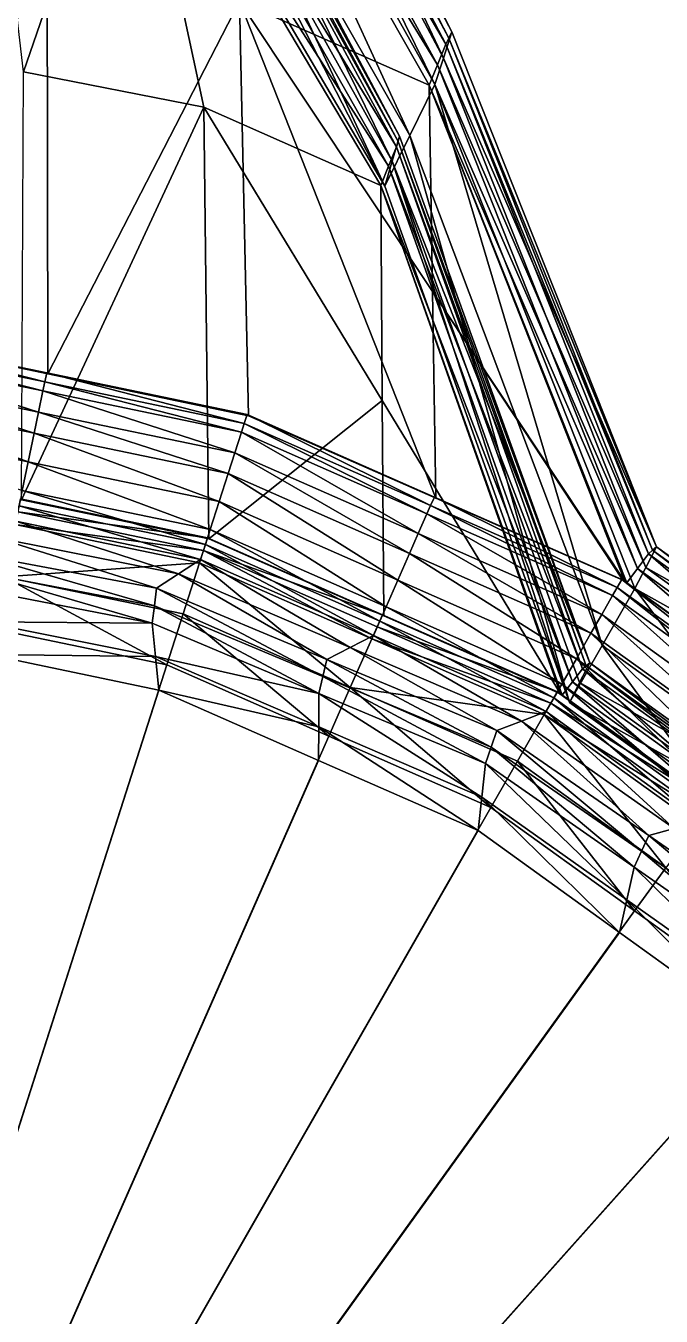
# Model space of a CAD drawing. Extents: x -0.89 to 1.27, y -1.13 to 1.5.
# Drawn here: x 0.39 to 0.729, y 0.465 to 1.153 of the extents above; entities that cross this region are included whole.
import ezdxf

# ---------------------------------------------------------------- set-up
doc = ezdxf.new("R2010")
doc.units = 0
doc.layers.add('NoName2', color=15, linetype='CONTINUOUS')

msp = doc.modelspace()

# ---------------------------------------------------------------- linework, layer by layer
at = {"layer": 'NoName2', "color": 0}
for points in [[(0.612441, 1.135971, 3.336438), (0.465596, 1.411601, 3.145716), (0.468707, 1.441057, 3.143392)], [(0.616969, 1.149986, 3.32124), (0.468707, 1.441057, 3.143392), (0.467711, 1.432895, 3.123573)], [(0.616969, 1.149986, 3.32124), (0.612441, 1.135971, 3.336438), (0.468707, 1.441057, 3.143392)], [(0.61538, 1.146706, 3.294133), (0.467711, 1.432895, 3.123573), (0.466719, 1.424752, 3.103752)], [(0.61538, 1.146706, 3.294133), (0.616969, 1.149986, 3.32124), (0.467711, 1.432895, 3.123573)], [(0.61379, 1.143427, 3.267027), (0.466719, 1.424752, 3.103752), (0.463739, 1.399985, 3.085377)], [(0.61379, 1.143427, 3.267027), (0.61538, 1.146706, 3.294133), (0.466719, 1.424752, 3.103752)], [(0.607911, 1.121956, 3.351636), (0.462484, 1.38215, 3.148046), (0.465596, 1.411601, 3.145716)], [(0.612441, 1.135971, 3.336438), (0.607911, 1.121956, 3.351636), (0.465596, 1.411601, 3.145716)], [(0.609322, 1.132474, 3.240723), (0.463739, 1.399985, 3.085377), (0.460758, 1.375242, 3.067012)], [(0.609322, 1.132474, 3.240723), (0.61379, 1.143427, 3.267027), (0.463739, 1.399985, 3.085377)], [(0.594548, 1.09482, 3.353225), (0.454135, 1.340335, 3.150451), (0.462484, 1.38215, 3.148046)], [(0.607911, 1.121956, 3.351636), (0.594548, 1.09482, 3.353225), (0.462484, 1.38215, 3.148046)], [(0.604854, 1.121522, 3.21442), (0.460758, 1.375242, 3.067012), (0.503914, 1.166222, 2.952738)], [(0.604854, 1.121522, 3.21442), (0.609322, 1.132474, 3.240723), (0.460758, 1.375242, 3.067012)], [(0.450681, 1.355233, 3.152536), (0.448232, 1.326872, 3.152701), (0.585158, 1.081086, 3.341043)], [(0.589134, 1.094486, 3.327271), (0.450681, 1.355233, 3.152536), (0.585158, 1.081086, 3.341043)], [(0.589134, 1.094486, 3.327271), (0.450872, 1.347962, 3.149865), (0.450681, 1.355233, 3.152536)], [(0.588293, 1.091609, 3.311504), (0.451061, 1.340678, 3.147196), (0.450872, 1.347962, 3.149865)], [(0.588293, 1.091609, 3.311504), (0.450872, 1.347962, 3.149865), (0.589134, 1.094486, 3.327271)], [(0.581179, 1.067687, 3.354814), (0.445779, 1.298513, 3.152867), (0.454135, 1.340335, 3.150451)], [(0.587452, 1.088732, 3.295738), (0.448266, 1.316913, 3.128297), (0.451061, 1.340678, 3.147196)], [(0.587452, 1.088732, 3.295738), (0.451061, 1.340678, 3.147196), (0.588293, 1.091609, 3.311504)], [(0.594548, 1.09482, 3.353225), (0.581179, 1.067687, 3.354814), (0.454135, 1.340335, 3.150451)], [(0.448232, 1.326872, 3.152701), (0.445779, 1.298513, 3.152867), (0.581179, 1.067687, 3.354814)], [(0.448232, 1.326872, 3.152701), (0.581179, 1.067687, 3.354814), (0.585158, 1.081086, 3.341043)], [(0.44547, 1.293172, 3.109388), (0.38872, 1.128643, 2.963365), (0.366402, 1.320602, 3.085028)], [(0.583306, 1.07843, 3.269083), (0.44547, 1.293172, 3.109388), (0.448266, 1.316913, 3.128297)], [(0.583306, 1.07843, 3.269083), (0.448266, 1.316913, 3.128297), (0.587452, 1.088732, 3.295738)], [(0.4848, 1.109867, 2.979342), (0.38872, 1.128643, 2.963365), (0.44547, 1.293172, 3.109388)], [(0.579159, 1.068129, 3.242429), (0.44547, 1.293172, 3.109388), (0.583306, 1.07843, 3.269083)], [(0.579159, 1.068129, 3.242429), (0.4848, 1.109867, 2.979342), (0.44547, 1.293172, 3.109388)], [(0.401309, 1.186293, 2.93617), (0.298471, 1.206519, 2.919621), (0.29473, 0.990132, 2.851538)], [(0.401788, 0.967718, 2.85152), (0.401309, 1.186293, 2.93617), (0.29473, 0.990132, 2.851538)], [(0.503914, 1.166222, 2.952738), (0.401309, 1.186293, 2.93617), (0.401788, 0.967718, 2.85152)], [(0.508662, 0.945425, 2.851514), (0.503914, 1.166222, 2.952738), (0.401788, 0.967718, 2.85152)], [(0.608418, 0.901531, 2.851521), (0.606622, 1.011536, 3.032973), (0.503914, 1.166222, 2.952738)], [(0.508662, 0.945425, 2.851514), (0.608418, 0.901531, 2.851521), (0.503914, 1.166222, 2.952738)], [(0.606622, 1.011536, 3.032973), (0.604854, 1.121522, 3.21442), (0.503914, 1.166222, 2.952738)], [(0.726019, 0.875546, 3.487544), (0.612441, 1.135971, 3.336438), (0.616969, 1.149986, 3.32124)], [(0.726019, 0.875546, 3.487544), (0.616969, 1.149986, 3.32124), (0.61538, 1.146706, 3.294133)], [(0.721684, 0.871754, 3.431536), (0.61379, 1.143427, 3.267027), (0.609322, 1.132474, 3.240723)], [(0.723852, 0.87365, 3.45954), (0.61538, 1.146706, 3.294133), (0.61379, 1.143427, 3.267027)], [(0.721684, 0.871754, 3.431536), (0.723852, 0.87365, 3.45954), (0.61379, 1.143427, 3.267027)], [(0.723852, 0.87365, 3.45954), (0.726019, 0.875546, 3.487544), (0.61538, 1.146706, 3.294133)], [(0.720272, 0.864407, 3.514878), (0.607911, 1.121956, 3.351636), (0.612441, 1.135971, 3.336438)], [(0.720272, 0.864407, 3.514878), (0.612441, 1.135971, 3.336438), (0.726019, 0.875546, 3.487544)], [(0.4848, 1.109867, 2.979342), (0.387692, 0.900514, 2.8487), (0.38872, 1.128643, 2.963365)], [(0.715904, 0.864024, 3.40322), (0.609322, 1.132474, 3.240723), (0.604854, 1.121522, 3.21442)], [(0.715904, 0.864024, 3.40322), (0.721684, 0.871754, 3.431536), (0.609322, 1.132474, 3.240723)], [(0.697078, 0.822917, 3.5422), (0.594548, 1.09482, 3.353225), (0.607911, 1.121956, 3.351636)], [(0.710122, 0.856295, 3.374903), (0.715904, 0.864024, 3.40322), (0.604854, 1.121522, 3.21442)], [(0.709132, 0.856976, 3.113216), (0.604854, 1.121522, 3.21442), (0.606622, 1.011536, 3.032973)], [(0.710122, 0.856295, 3.374903), (0.604854, 1.121522, 3.21442), (0.709132, 0.856976, 3.113216)], [(0.714522, 0.853268, 3.542213), (0.607911, 1.121956, 3.351636), (0.720272, 0.864407, 3.514878)], [(0.714522, 0.853268, 3.542213), (0.697078, 0.822917, 3.5422), (0.607911, 1.121956, 3.351636)], [(0.487496, 0.879695, 2.848696), (0.387692, 0.900514, 2.8487), (0.4848, 1.109867, 2.979342)], [(0.579894, 0.953425, 3.045568), (0.487496, 0.879695, 2.848696), (0.4848, 1.109867, 2.979342)], [(0.579894, 0.953425, 3.045568), (0.4848, 1.109867, 2.979342), (0.579159, 1.068129, 3.242429)], [(0.679628, 0.792569, 3.542188), (0.581179, 1.067687, 3.354814), (0.594548, 1.09482, 3.353225)], [(0.690464, 0.813629, 3.487522), (0.589134, 1.094486, 3.327271), (0.585158, 1.081086, 3.341043)], [(0.690464, 0.813629, 3.487522), (0.588293, 1.091609, 3.311504), (0.589134, 1.094486, 3.327271)], [(0.697078, 0.822917, 3.5422), (0.679628, 0.792569, 3.542188), (0.594548, 1.09482, 3.353225)], [(0.686517, 0.81047, 3.431521), (0.583306, 1.07843, 3.269083), (0.587452, 1.088732, 3.295738)], [(0.688491, 0.812049, 3.459522), (0.587452, 1.088732, 3.295738), (0.588293, 1.091609, 3.311504)], [(0.686517, 0.81047, 3.431521), (0.587452, 1.088732, 3.295738), (0.688491, 0.812049, 3.459522)], [(0.688491, 0.812049, 3.459522), (0.588293, 1.091609, 3.311504), (0.690464, 0.813629, 3.487522)], [(0.679628, 0.792569, 3.542188), (0.585158, 1.081086, 3.341043), (0.581179, 1.067687, 3.354814)], [(0.685047, 0.803098, 3.514855), (0.585158, 1.081086, 3.341043), (0.679628, 0.792569, 3.542188)], [(0.685047, 0.803098, 3.514855), (0.690464, 0.813629, 3.487522), (0.585158, 1.081086, 3.341043)], [(0.681166, 0.803472, 3.403208), (0.579159, 1.068129, 3.242429), (0.583306, 1.07843, 3.269083)], [(0.681166, 0.803472, 3.403208), (0.583306, 1.07843, 3.269083), (0.686517, 0.81047, 3.431521)], [(0.674815, 0.797091, 3.111799), (0.579894, 0.953425, 3.045568), (0.579159, 1.068129, 3.242429)], [(0.675814, 0.796475, 3.374895), (0.674815, 0.797091, 3.111799), (0.579159, 1.068129, 3.242429)], [(0.675814, 0.796475, 3.374895), (0.579159, 1.068129, 3.242429), (0.681166, 0.803472, 3.403208)], [(0.708097, 0.857687, 2.851533), (0.709132, 0.856976, 3.113216), (0.606622, 1.011536, 3.032973)], [(0.608418, 0.901531, 2.851521), (0.708097, 0.857687, 2.851533), (0.606622, 1.011536, 3.032973)], [(0.293352, 0.980607, 0.127116), (0.399099, 0.958601, 0.127118), (0.293847, 0.985517, 0.159757)], [(0.293847, 0.985517, 0.159757), (0.400099, 0.963406, 0.159759), (0.294342, 0.990426, 0.192397)], [(0.399099, 0.958601, 0.127118), (0.400099, 0.963406, 0.159759), (0.293847, 0.985517, 0.159757)], [(0.294342, 0.990426, 0.192397), (0.401099, 0.96821, 0.192399), (0.294341, 0.990422, 0.225038)], [(0.401099, 0.96821, 0.192399), (0.401098, 0.968205, 0.22504), (0.294341, 0.990422, 0.225038)], [(0.294341, 0.990422, 0.225038), (0.401098, 0.968205, 0.22504), (0.294341, 0.990417, 0.257679)], [(0.401098, 0.968205, 0.22504), (0.401097, 0.968201, 0.25768), (0.294341, 0.990417, 0.257679)], [(0.294341, 0.990417, 0.257679), (0.401097, 0.968201, 0.25768), (0.294341, 0.990403, 1.554622)], [(0.401097, 0.968201, 0.25768), (0.401097, 0.968187, 1.554623), (0.294341, 0.990403, 1.554622)], [(0.294341, 0.990403, 1.554622), (0.401097, 0.968187, 1.554623), (0.29473, 0.990132, 2.851538)], [(0.400099, 0.963406, 0.159759), (0.401099, 0.96821, 0.192399), (0.294342, 0.990426, 0.192397)], [(0.401097, 0.968187, 1.554623), (0.401788, 0.967718, 2.85152), (0.29473, 0.990132, 2.851538)], [(0.292191, 0.96908, 0.094476), (0.396752, 0.947321, 0.094477), (0.293352, 0.980607, 0.127116)], [(0.396752, 0.947321, 0.094477), (0.399099, 0.958601, 0.127118), (0.293352, 0.980607, 0.127116)], [(0.291029, 0.957553, 0.061835), (0.394405, 0.93604, 0.061837), (0.292191, 0.96908, 0.094476)], [(0.394405, 0.93604, 0.061837), (0.396752, 0.947321, 0.094477), (0.292191, 0.96908, 0.094476)], [(0.399099, 0.958601, 0.127118), (0.504846, 0.936595, 0.12712), (0.400099, 0.963406, 0.159759)], [(0.400099, 0.963406, 0.159759), (0.506351, 0.941294, 0.159761), (0.401099, 0.96821, 0.192399)], [(0.504846, 0.936595, 0.12712), (0.506351, 0.941294, 0.159761), (0.400099, 0.963406, 0.159759)], [(0.401098, 0.968205, 0.22504), (0.507855, 0.945989, 0.225042), (0.401097, 0.968201, 0.25768)], [(0.401097, 0.968201, 0.25768), (0.507853, 0.945985, 0.257682), (0.401097, 0.968187, 1.554623)], [(0.507855, 0.945989, 0.225042), (0.507853, 0.945985, 0.257682), (0.401097, 0.968201, 0.25768)], [(0.507853, 0.945985, 0.257682), (0.507853, 0.94597, 1.554625), (0.401097, 0.968187, 1.554623)], [(0.401097, 0.968187, 1.554623), (0.507853, 0.94597, 1.554625), (0.401788, 0.967718, 2.85152)], [(0.401099, 0.96821, 0.192399), (0.507856, 0.945993, 0.192401), (0.401098, 0.968205, 0.22504)], [(0.507856, 0.945993, 0.192401), (0.507855, 0.945989, 0.225042), (0.401098, 0.968205, 0.22504)], [(0.506351, 0.941294, 0.159761), (0.507856, 0.945993, 0.192401), (0.401099, 0.96821, 0.192399)], [(0.507853, 0.94597, 1.554625), (0.508662, 0.945425, 2.851514), (0.401788, 0.967718, 2.85152)], [(0.28946, 0.941985, 0.045875), (0.391234, 0.920806, 0.045877), (0.291029, 0.957553, 0.061835)], [(0.391234, 0.920806, 0.045877), (0.394405, 0.93604, 0.061837), (0.291029, 0.957553, 0.061835)], [(0.396752, 0.947321, 0.094477), (0.501313, 0.925561, 0.094479), (0.399099, 0.958601, 0.127118)], [(0.501313, 0.925561, 0.094479), (0.504846, 0.936595, 0.12712), (0.399099, 0.958601, 0.127118)], [(0.580668, 0.838694, 2.8487), (0.487496, 0.879695, 2.848696), (0.579894, 0.953425, 3.045568)], [(0.580668, 0.838694, 2.8487), (0.579894, 0.953425, 3.045568), (0.674815, 0.797091, 3.111799)], [(0.394405, 0.93604, 0.061837), (0.49778, 0.914527, 0.061839), (0.396752, 0.947321, 0.094477)], [(0.49778, 0.914527, 0.061839), (0.501313, 0.925561, 0.094479), (0.396752, 0.947321, 0.094477)], [(0.506351, 0.941294, 0.159761), (0.605684, 0.897575, 0.159763), (0.507856, 0.945993, 0.192401)], [(0.507855, 0.945989, 0.225042), (0.607659, 0.902062, 0.225044), (0.507853, 0.945985, 0.257682)], [(0.607659, 0.902062, 0.225044), (0.607657, 0.902058, 0.257684), (0.507853, 0.945985, 0.257682)], [(0.507853, 0.945985, 0.257682), (0.607657, 0.902058, 0.257684), (0.507853, 0.94597, 1.554625)], [(0.507853, 0.94597, 1.554625), (0.607657, 0.902044, 1.554627), (0.508662, 0.945425, 2.851514)], [(0.607657, 0.902058, 0.257684), (0.607657, 0.902044, 1.554627), (0.507853, 0.94597, 1.554625)], [(0.507856, 0.945993, 0.192401), (0.607661, 0.902066, 0.192403), (0.507855, 0.945989, 0.225042)], [(0.607661, 0.902066, 0.192403), (0.607659, 0.902062, 0.225044), (0.507855, 0.945989, 0.225042)], [(0.605684, 0.897575, 0.159763), (0.607661, 0.902066, 0.192403), (0.507856, 0.945993, 0.192401)], [(0.607657, 0.902044, 1.554627), (0.608418, 0.901531, 2.851521), (0.508662, 0.945425, 2.851514)], [(0.388064, 0.905571, 0.029916), (0.391234, 0.920806, 0.045877), (0.28946, 0.941985, 0.045875)], [(0.391234, 0.920806, 0.045877), (0.493009, 0.899626, 0.045878), (0.394405, 0.93604, 0.061837)], [(0.493009, 0.899626, 0.045878), (0.49778, 0.914527, 0.061839), (0.394405, 0.93604, 0.061837)], [(0.501313, 0.925561, 0.094479), (0.599066, 0.882538, 0.094481), (0.504846, 0.936595, 0.12712)], [(0.504846, 0.936595, 0.12712), (0.603707, 0.893084, 0.127122), (0.506351, 0.941294, 0.159761)], [(0.599066, 0.882538, 0.094481), (0.603707, 0.893084, 0.127122), (0.504846, 0.936595, 0.12712)], [(0.603707, 0.893084, 0.127122), (0.605684, 0.897575, 0.159763), (0.506351, 0.941294, 0.159761)], [(0.49778, 0.914527, 0.061839), (0.594424, 0.871992, 0.061841), (0.501313, 0.925561, 0.094479)], [(0.594424, 0.871992, 0.061841), (0.599066, 0.882538, 0.094481), (0.501313, 0.925561, 0.094479)], [(0.388064, 0.905571, 0.029916), (0.488237, 0.884724, 0.029918), (0.391234, 0.920806, 0.045877)], [(0.488237, 0.884724, 0.029918), (0.493009, 0.899626, 0.045878), (0.391234, 0.920806, 0.045877)], [(0.588156, 0.857749, 0.04588), (0.49778, 0.914527, 0.061839), (0.493009, 0.899626, 0.045878)], [(0.594424, 0.871992, 0.061841), (0.49778, 0.914527, 0.061839), (0.588156, 0.857749, 0.04588)], [(0.485677, 0.876729, 0.029918), (0.388064, 0.905571, 0.029916), (0.386363, 0.897397, 0.029916)], [(0.488237, 0.884724, 0.029918), (0.388064, 0.905571, 0.029916), (0.485677, 0.876729, 0.029918)], [(0.605684, 0.897575, 0.159763), (0.705017, 0.853856, 0.159764), (0.607661, 0.902066, 0.192403)], [(0.607659, 0.902062, 0.225044), (0.707463, 0.858136, 0.225046), (0.607657, 0.902058, 0.257684)], [(0.607657, 0.902058, 0.257684), (0.707461, 0.858132, 0.257686), (0.607657, 0.902044, 1.554627)], [(0.707463, 0.858136, 0.225046), (0.707461, 0.858132, 0.257686), (0.607657, 0.902058, 0.257684)], [(0.707461, 0.858132, 0.257686), (0.707461, 0.858118, 1.554629), (0.607657, 0.902044, 1.554627)], [(0.607657, 0.902044, 1.554627), (0.707461, 0.858118, 1.554629), (0.608418, 0.901531, 2.851521)], [(0.607661, 0.902066, 0.192403), (0.707466, 0.85814, 0.192405), (0.607659, 0.902062, 0.225044)], [(0.707466, 0.85814, 0.192405), (0.707463, 0.858136, 0.225046), (0.607659, 0.902062, 0.225044)], [(0.705017, 0.853856, 0.159764), (0.707466, 0.85814, 0.192405), (0.607661, 0.902066, 0.192403)], [(0.707461, 0.858118, 1.554629), (0.708097, 0.857687, 2.851533), (0.608418, 0.901531, 2.851521)], [(0.384246, 0.887393, 0.128479), (0.385679, 0.89422, 0.161233), (0.484646, 0.873625, 0.161234)], [(0.483117, 0.868734, 0.029918), (0.386363, 0.897397, 0.029916), (0.384662, 0.889223, 0.029916)], [(0.385679, 0.89422, 0.161233), (0.387111, 0.901047, 0.193986), (0.486803, 0.880301, 0.193988)], [(0.484646, 0.873625, 0.161234), (0.385679, 0.89422, 0.161233), (0.486803, 0.880301, 0.193988)], [(0.485677, 0.876729, 0.029918), (0.386363, 0.897397, 0.029916), (0.483117, 0.868734, 0.029918)], [(0.387109, 0.900918, 0.259493), (0.387108, 0.900907, 1.554116), (0.4868, 0.880161, 1.554117)], [(0.387108, 0.900907, 1.554116), (0.387692, 0.900514, 2.8487), (0.487496, 0.879695, 2.848696)], [(0.4868, 0.880161, 1.554117), (0.387108, 0.900907, 1.554116), (0.487496, 0.879695, 2.848696)], [(0.38711, 0.900982, 0.22674), (0.387109, 0.900918, 0.259493), (0.4868, 0.880172, 0.259495)], [(0.4868, 0.880172, 0.259495), (0.387109, 0.900918, 0.259493), (0.4868, 0.880161, 1.554117)], [(0.387111, 0.901047, 0.193986), (0.38711, 0.900982, 0.22674), (0.486802, 0.880236, 0.226742)], [(0.486802, 0.880236, 0.226742), (0.38711, 0.900982, 0.22674), (0.4868, 0.880172, 0.259495)], [(0.486803, 0.880301, 0.193988), (0.387111, 0.901047, 0.193986), (0.486802, 0.880236, 0.226742)], [(0.581887, 0.843507, 0.02992), (0.493009, 0.899626, 0.045878), (0.488237, 0.884724, 0.029918)], [(0.588156, 0.857749, 0.04588), (0.493009, 0.899626, 0.045878), (0.581887, 0.843507, 0.02992)], [(0.603707, 0.893084, 0.127122), (0.702568, 0.849572, 0.127124), (0.605684, 0.897575, 0.159763)], [(0.702568, 0.849572, 0.127124), (0.705017, 0.853856, 0.159764), (0.605684, 0.897575, 0.159763)], [(0.47137, 0.861072, 0.023612), (0.384662, 0.889223, 0.029916), (0.373844, 0.880424, 0.024254)], [(0.37845, 0.8596, 0.095726), (0.384246, 0.887393, 0.128479), (0.482489, 0.866948, 0.128481)], [(0.482489, 0.866948, 0.128481), (0.384246, 0.887393, 0.128479), (0.484646, 0.873625, 0.161234)], [(0.483117, 0.868734, 0.029918), (0.384662, 0.889223, 0.029916), (0.47137, 0.861072, 0.023612)], [(0.599066, 0.882538, 0.094481), (0.696818, 0.839514, 0.094483), (0.603707, 0.893084, 0.127122)], [(0.696818, 0.839514, 0.094483), (0.702568, 0.849572, 0.127124), (0.603707, 0.893084, 0.127122)], [(0.578524, 0.835865, 0.02992), (0.488237, 0.884724, 0.029918), (0.485677, 0.876729, 0.029918)], [(0.581887, 0.843507, 0.02992), (0.488237, 0.884724, 0.029918), (0.578524, 0.835865, 0.02992)], [(0.594424, 0.871992, 0.061841), (0.691068, 0.829456, 0.061843), (0.599066, 0.882538, 0.094481)], [(0.691068, 0.829456, 0.061843), (0.696818, 0.839514, 0.094483), (0.599066, 0.882538, 0.094481)], [(0.459623, 0.853409, 0.017305), (0.373844, 0.880424, 0.024254), (0.363026, 0.871625, 0.018591)], [(0.47137, 0.861072, 0.023612), (0.373844, 0.880424, 0.024254), (0.459623, 0.853409, 0.017305)], [(0.482489, 0.866948, 0.128481), (0.484646, 0.873625, 0.161234), (0.574335, 0.826525, 0.128483)], [(0.57516, 0.828223, 0.02992), (0.485677, 0.876729, 0.029918), (0.483117, 0.868734, 0.029918)], [(0.484646, 0.873625, 0.161234), (0.486803, 0.880301, 0.193988), (0.580003, 0.839281, 0.19399)], [(0.574335, 0.826525, 0.128483), (0.484646, 0.873625, 0.161234), (0.577169, 0.832903, 0.161236)], [(0.577169, 0.832903, 0.161236), (0.484646, 0.873625, 0.161234), (0.580003, 0.839281, 0.19399)], [(0.578524, 0.835865, 0.02992), (0.485677, 0.876729, 0.029918), (0.57516, 0.828223, 0.02992)], [(0.486802, 0.880236, 0.226742), (0.4868, 0.880172, 0.259495), (0.580001, 0.839152, 0.259497)], [(0.4868, 0.880172, 0.259495), (0.4868, 0.880161, 1.554117), (0.58, 0.839141, 1.554119)], [(0.580001, 0.839152, 0.259497), (0.4868, 0.880172, 0.259495), (0.58, 0.839141, 1.554119)], [(0.4868, 0.880161, 1.554117), (0.487496, 0.879695, 2.848696), (0.580668, 0.838694, 2.8487)], [(0.58, 0.839141, 1.554119), (0.4868, 0.880161, 1.554117), (0.580668, 0.838694, 2.8487)], [(0.486803, 0.880301, 0.193988), (0.486802, 0.880236, 0.226742), (0.580002, 0.839217, 0.226743)], [(0.580002, 0.839217, 0.226743), (0.486802, 0.880236, 0.226742), (0.580001, 0.839152, 0.259497)], [(0.580003, 0.839281, 0.19399), (0.486803, 0.880301, 0.193988), (0.580002, 0.839217, 0.226743)], [(0.726019, 0.875546, 3.487544), (0.817446, 0.809767, 3.487628), (0.720272, 0.864407, 3.514878)], [(0.721684, 0.871754, 3.431536), (0.812121, 0.806641, 3.431625), (0.723852, 0.87365, 3.45954)], [(0.723852, 0.87365, 3.45954), (0.814784, 0.808204, 3.459626), (0.726019, 0.875546, 3.487544)], [(0.812121, 0.806641, 3.431625), (0.814784, 0.808204, 3.459626), (0.723852, 0.87365, 3.45954)], [(0.814784, 0.808204, 3.459626), (0.817446, 0.809767, 3.487628), (0.726019, 0.875546, 3.487544)], [(0.458498, 0.844133, 0.015079), (0.363026, 0.871625, 0.018591), (0.362875, 0.862334, 0.016168)], [(0.459623, 0.853409, 0.017305), (0.363026, 0.871625, 0.018591), (0.458498, 0.844133, 0.015079)], [(0.473765, 0.839765, 0.095727), (0.37845, 0.8596, 0.095726), (0.482489, 0.866948, 0.128481)], [(0.562741, 0.821864, 0.023007), (0.483117, 0.868734, 0.029918), (0.47137, 0.861072, 0.023612)], [(0.473765, 0.839765, 0.095727), (0.482489, 0.866948, 0.128481), (0.562874, 0.800546, 0.095729)], [(0.562874, 0.800546, 0.095729), (0.482489, 0.866948, 0.128481), (0.574335, 0.826525, 0.128483)], [(0.57516, 0.828223, 0.02992), (0.483117, 0.868734, 0.029918), (0.562741, 0.821864, 0.023007)], [(0.683303, 0.815872, 0.045882), (0.594424, 0.871992, 0.061841), (0.588156, 0.857749, 0.04588)], [(0.691068, 0.829456, 0.061843), (0.594424, 0.871992, 0.061841), (0.683303, 0.815872, 0.045882)], [(0.715904, 0.864024, 3.40322), (0.805238, 0.799684, 3.403308), (0.721684, 0.871754, 3.431536)], [(0.805238, 0.799684, 3.403308), (0.812121, 0.806641, 3.431625), (0.721684, 0.871754, 3.431536)], [(0.457372, 0.834857, 0.012853), (0.362875, 0.862334, 0.016168), (0.362723, 0.853042, 0.013744)], [(0.458498, 0.844133, 0.015079), (0.362875, 0.862334, 0.016168), (0.457372, 0.834857, 0.012853)], [(0.550322, 0.815506, 0.016094), (0.47137, 0.861072, 0.023612), (0.459623, 0.853409, 0.017305)], [(0.562741, 0.821864, 0.023007), (0.47137, 0.861072, 0.023612), (0.550322, 0.815506, 0.016094)], [(0.710122, 0.856295, 3.374903), (0.798353, 0.792727, 3.374991), (0.715904, 0.864024, 3.40322)], [(0.720272, 0.864407, 3.514878), (0.81084, 0.799269, 3.514959), (0.714522, 0.853268, 3.542213)], [(0.798353, 0.792727, 3.374991), (0.805238, 0.799684, 3.403308), (0.715904, 0.864024, 3.40322)], [(0.817446, 0.809767, 3.487628), (0.81084, 0.799269, 3.514959), (0.720272, 0.864407, 3.514878)], [(0.457372, 0.834857, 0.012853), (0.362723, 0.853042, 0.013744), (0.366285, 0.835533, 0.007362)], [(0.372654, 0.831808, 0.062972), (0.37845, 0.8596, 0.095726), (0.465042, 0.812581, 0.062974)], [(0.465042, 0.812581, 0.062974), (0.37845, 0.8596, 0.095726), (0.473765, 0.839765, 0.095727)], [(0.548247, 0.806448, 0.014071), (0.459623, 0.853409, 0.017305), (0.458498, 0.844133, 0.015079)], [(0.550322, 0.815506, 0.016094), (0.459623, 0.853409, 0.017305), (0.548247, 0.806448, 0.014071)], [(0.675537, 0.802289, 0.029922), (0.588156, 0.857749, 0.04588), (0.581887, 0.843507, 0.02992)], [(0.683303, 0.815872, 0.045882), (0.588156, 0.857749, 0.04588), (0.675537, 0.802289, 0.029922)], [(0.783836, 0.760545, 3.542273), (0.697078, 0.822917, 3.5422), (0.714522, 0.853268, 3.542213)], [(0.702568, 0.849572, 0.127124), (0.790222, 0.786458, 0.127126), (0.705017, 0.853856, 0.159764)], [(0.705017, 0.853856, 0.159764), (0.793089, 0.79044, 0.159766), (0.707466, 0.85814, 0.192405)], [(0.790222, 0.786458, 0.127126), (0.793089, 0.79044, 0.159766), (0.705017, 0.853856, 0.159764)], [(0.707463, 0.858136, 0.225046), (0.795954, 0.794419, 0.225048), (0.707461, 0.858132, 0.257686)], [(0.795954, 0.794419, 0.225048), (0.795951, 0.794415, 0.257688), (0.707461, 0.858132, 0.257686)], [(0.707461, 0.858132, 0.257686), (0.795951, 0.794415, 0.257688), (0.707461, 0.858118, 1.554629)], [(0.707461, 0.858118, 1.554629), (0.795951, 0.794401, 1.554631), (0.708097, 0.857687, 2.851533)], [(0.795951, 0.794415, 0.257688), (0.795951, 0.794401, 1.554631), (0.707461, 0.858118, 1.554629)], [(0.707466, 0.85814, 0.192405), (0.795957, 0.794422, 0.192407), (0.707463, 0.858136, 0.225046)], [(0.795957, 0.794422, 0.192407), (0.795954, 0.794419, 0.225048), (0.707463, 0.858136, 0.225046)], [(0.793089, 0.79044, 0.159766), (0.795957, 0.794422, 0.192407), (0.707466, 0.85814, 0.192405)], [(0.795951, 0.794401, 1.554631), (0.796416, 0.794083, 2.851546), (0.708097, 0.857687, 2.851533)], [(0.708097, 0.857687, 2.851533), (0.796416, 0.794083, 2.851546), (0.709132, 0.856976, 3.113216)], [(0.796416, 0.794083, 2.851546), (0.797401, 0.793393, 3.113268), (0.709132, 0.856976, 3.113216)], [(0.709132, 0.856976, 3.113216), (0.797401, 0.793393, 3.113268), (0.710122, 0.856295, 3.374903)], [(0.797401, 0.793393, 3.113268), (0.798353, 0.792727, 3.374991), (0.710122, 0.856295, 3.374903)], [(0.81084, 0.799269, 3.514959), (0.804232, 0.788773, 3.542289), (0.714522, 0.853268, 3.542213)], [(0.804232, 0.788773, 3.542289), (0.783836, 0.760545, 3.542273), (0.714522, 0.853268, 3.542213)], [(0.696818, 0.839514, 0.094483), (0.783489, 0.777107, 0.094485), (0.702568, 0.849572, 0.127124)], [(0.783489, 0.777107, 0.094485), (0.790222, 0.786458, 0.127126), (0.702568, 0.849572, 0.127124)], [(0.546172, 0.797389, 0.012048), (0.458498, 0.844133, 0.015079), (0.457372, 0.834857, 0.012853)], [(0.548247, 0.806448, 0.014071), (0.458498, 0.844133, 0.015079), (0.546172, 0.797389, 0.012048)], [(0.465042, 0.812581, 0.062974), (0.473765, 0.839765, 0.095727), (0.551413, 0.774567, 0.062976)], [(0.551413, 0.774567, 0.062976), (0.473765, 0.839765, 0.095727), (0.562874, 0.800546, 0.095729)], [(0.577169, 0.832903, 0.161236), (0.580003, 0.839281, 0.19399), (0.673203, 0.798261, 0.193992)], [(0.671371, 0.795001, 0.029922), (0.581887, 0.843507, 0.02992), (0.578524, 0.835865, 0.02992)], [(0.580002, 0.839217, 0.226743), (0.580001, 0.839152, 0.259497), (0.673201, 0.798132, 0.259499)], [(0.580003, 0.839281, 0.19399), (0.580002, 0.839217, 0.226743), (0.673202, 0.798197, 0.226745)], [(0.673202, 0.798197, 0.226745), (0.580002, 0.839217, 0.226743), (0.673201, 0.798132, 0.259499)], [(0.673203, 0.798261, 0.193992), (0.580003, 0.839281, 0.19399), (0.673202, 0.798197, 0.226745)], [(0.675537, 0.802289, 0.029922), (0.581887, 0.843507, 0.02992), (0.671371, 0.795001, 0.029922)], [(0.691068, 0.829456, 0.061843), (0.776756, 0.767756, 0.061845), (0.696818, 0.839514, 0.094483)], [(0.776756, 0.767756, 0.061845), (0.783489, 0.777107, 0.094485), (0.696818, 0.839514, 0.094483)], [(0.459096, 0.816975, 0.006917), (0.366285, 0.835533, 0.007362), (0.369847, 0.818025, 0.000979)], [(0.459096, 0.816975, 0.006917), (0.457372, 0.834857, 0.012853), (0.366285, 0.835533, 0.007362)], [(0.546172, 0.797389, 0.012048), (0.457372, 0.834857, 0.012853), (0.459096, 0.816975, 0.006917)], [(0.574335, 0.826525, 0.128483), (0.577169, 0.832903, 0.161236), (0.669692, 0.792181, 0.161238)], [(0.667204, 0.787712, 0.029922), (0.578524, 0.835865, 0.02992), (0.57516, 0.828223, 0.02992)], [(0.669692, 0.792181, 0.161238), (0.577169, 0.832903, 0.161236), (0.673203, 0.798261, 0.193992)], [(0.671371, 0.795001, 0.029922), (0.578524, 0.835865, 0.02992), (0.667204, 0.787712, 0.029922)], [(0.580001, 0.839152, 0.259497), (0.58, 0.839141, 1.554119), (0.6732, 0.798122, 1.554121)], [(0.58, 0.839141, 1.554119), (0.580668, 0.838694, 2.8487), (0.673774, 0.797737, 2.848709)], [(0.6732, 0.798122, 1.554121), (0.58, 0.839141, 1.554119), (0.673774, 0.797737, 2.848709)], [(0.673201, 0.798132, 0.259499), (0.580001, 0.839152, 0.259497), (0.6732, 0.798122, 1.554121)], [(0.673774, 0.797737, 2.848709), (0.580668, 0.838694, 2.8487), (0.674815, 0.797091, 3.111799)], [(0.465042, 0.812581, 0.062974), (0.189727, -0.047198, 0.062977), (0.372654, 0.831808, 0.062972)], [(0.654113, 0.782657, 0.022402), (0.57516, 0.828223, 0.02992), (0.562741, 0.821864, 0.023007)], [(0.562874, 0.800546, 0.095729), (0.574335, 0.826525, 0.128483), (0.666181, 0.786101, 0.128484)], [(0.666181, 0.786101, 0.128484), (0.574335, 0.826525, 0.128483), (0.669692, 0.792181, 0.161238)], [(0.667204, 0.787712, 0.029922), (0.57516, 0.828223, 0.02992), (0.654113, 0.782657, 0.022402)], [(0.767664, 0.755129, 0.045884), (0.691068, 0.829456, 0.061843), (0.683303, 0.815872, 0.045882)], [(0.776756, 0.767756, 0.061845), (0.691068, 0.829456, 0.061843), (0.767664, 0.755129, 0.045884)], [(0.641021, 0.777602, 0.014882), (0.562741, 0.821864, 0.023007), (0.550322, 0.815506, 0.016094)], [(0.654113, 0.782657, 0.022402), (0.562741, 0.821864, 0.023007), (0.641021, 0.777602, 0.014882)], [(0.763435, 0.73232, 3.542257), (0.679628, 0.792569, 3.542188), (0.697078, 0.822917, 3.5422)], [(0.783836, 0.760545, 3.542273), (0.763435, 0.73232, 3.542257), (0.697078, 0.822917, 3.5422)], [(0.460819, 0.799093, 0.000981), (0.369847, 0.818025, 0.000979), (0.189721, -0.047525, 0.000983)], [(0.551413, 0.774567, 0.062976), (0.189727, -0.047198, 0.062977), (0.465042, 0.812581, 0.062974)], [(0.460819, 0.799093, 0.000981), (0.459096, 0.816975, 0.006917), (0.369847, 0.818025, 0.000979)], [(0.54602, 0.779525, 0.006515), (0.546172, 0.797389, 0.012048), (0.459096, 0.816975, 0.006917)], [(0.54602, 0.779525, 0.006515), (0.459096, 0.816975, 0.006917), (0.460819, 0.799093, 0.000981)], [(0.637997, 0.768762, 0.013063), (0.550322, 0.815506, 0.016094), (0.548247, 0.806448, 0.014071)], [(0.641021, 0.777602, 0.014882), (0.550322, 0.815506, 0.016094), (0.637997, 0.768762, 0.013063)], [(0.758571, 0.742501, 0.029924), (0.683303, 0.815872, 0.045882), (0.675537, 0.802289, 0.029922)], [(0.767664, 0.755129, 0.045884), (0.683303, 0.815872, 0.045882), (0.758571, 0.742501, 0.029924)], [(0.690464, 0.813629, 3.487522), (0.685047, 0.803098, 3.514855), (0.775874, 0.752182, 3.487599)], [(0.686517, 0.81047, 3.431521), (0.688491, 0.812049, 3.459522), (0.771002, 0.749646, 3.431602)], [(0.688491, 0.812049, 3.459522), (0.690464, 0.813629, 3.487522), (0.773439, 0.750914, 3.4596)], [(0.771002, 0.749646, 3.431602), (0.688491, 0.812049, 3.459522), (0.773439, 0.750914, 3.4596)], [(0.773439, 0.750914, 3.4596), (0.690464, 0.813629, 3.487522), (0.775874, 0.752182, 3.487599)], [(0.634973, 0.759922, 0.011243), (0.548247, 0.806448, 0.014071), (0.546172, 0.797389, 0.012048)], [(0.637997, 0.768762, 0.013063), (0.548247, 0.806448, 0.014071), (0.634973, 0.759922, 0.011243)], [(0.681166, 0.803472, 3.403208), (0.686517, 0.81047, 3.431521), (0.76462, 0.74337, 3.403288)], [(0.76462, 0.74337, 3.403288), (0.686517, 0.81047, 3.431521), (0.771002, 0.749646, 3.431602)], [(0.545868, 0.761661, 0.000982), (0.460819, 0.799093, 0.000981), (0.189721, -0.047525, 0.000983)], [(0.545868, 0.761661, 0.000982), (0.54602, 0.779525, 0.006515), (0.460819, 0.799093, 0.000981)], [(0.551413, 0.774567, 0.062976), (0.562874, 0.800546, 0.095729), (0.637784, 0.736553, 0.062978)], [(0.637784, 0.736553, 0.062978), (0.562874, 0.800546, 0.095729), (0.651982, 0.761327, 0.095731)], [(0.651982, 0.761327, 0.095731), (0.562874, 0.800546, 0.095729), (0.666181, 0.786101, 0.128484)], [(0.669692, 0.792181, 0.161238), (0.673203, 0.798261, 0.193992), (0.755839, 0.73876, 0.193994)], [(0.753692, 0.735725, 0.029924), (0.675537, 0.802289, 0.029922), (0.671371, 0.795001, 0.029922)], [(0.673201, 0.798132, 0.259499), (0.6732, 0.798122, 1.554121), (0.755835, 0.738621, 1.554123)], [(0.6732, 0.798122, 1.554121), (0.673774, 0.797737, 2.848709), (0.756269, 0.738328, 2.84872)], [(0.755835, 0.738621, 1.554123), (0.6732, 0.798122, 1.554121), (0.756269, 0.738328, 2.84872)], [(0.673202, 0.798197, 0.226745), (0.673201, 0.798132, 0.259499), (0.755836, 0.738631, 0.259501)], [(0.755836, 0.738631, 0.259501), (0.673201, 0.798132, 0.259499), (0.755835, 0.738621, 1.554123)], [(0.673203, 0.798261, 0.193992), (0.673202, 0.798197, 0.226745), (0.755837, 0.738696, 0.226747)], [(0.755837, 0.738696, 0.226747), (0.673202, 0.798197, 0.226745), (0.755836, 0.738631, 0.259501)], [(0.755839, 0.73876, 0.193994), (0.673203, 0.798261, 0.193992), (0.755837, 0.738696, 0.226747)], [(0.758571, 0.742501, 0.029924), (0.675537, 0.802289, 0.029922), (0.753692, 0.735725, 0.029924)], [(0.675814, 0.796475, 3.374895), (0.681166, 0.803472, 3.403208), (0.758237, 0.737094, 3.374974)], [(0.685047, 0.803098, 3.514855), (0.679628, 0.792569, 3.542188), (0.769655, 0.742251, 3.514928)], [(0.758237, 0.737094, 3.374974), (0.681166, 0.803472, 3.403208), (0.76462, 0.74337, 3.403288)], [(0.775874, 0.752182, 3.487599), (0.685047, 0.803098, 3.514855), (0.769655, 0.742251, 3.514928)], [(0.632944, 0.742075, 0.006114), (0.546172, 0.797389, 0.012048), (0.54602, 0.779525, 0.006515)], [(0.634973, 0.759922, 0.011243), (0.546172, 0.797389, 0.012048), (0.632944, 0.742075, 0.006114)], [(0.666181, 0.786101, 0.128484), (0.669692, 0.792181, 0.161238), (0.751727, 0.733113, 0.16124)], [(0.748814, 0.72895, 0.029924), (0.671371, 0.795001, 0.029922), (0.667204, 0.787712, 0.029922)], [(0.751727, 0.733113, 0.16124), (0.669692, 0.792181, 0.161238), (0.755839, 0.73876, 0.193994)], [(0.753692, 0.735725, 0.029924), (0.671371, 0.795001, 0.029922), (0.748814, 0.72895, 0.029924)], [(0.673774, 0.797737, 2.848709), (0.674815, 0.797091, 3.111799), (0.757268, 0.7377, 3.111846)], [(0.756269, 0.738328, 2.84872), (0.673774, 0.797737, 2.848709), (0.757268, 0.7377, 3.111846)], [(0.674815, 0.797091, 3.111799), (0.675814, 0.796475, 3.374895), (0.757268, 0.7377, 3.111846)], [(0.757268, 0.7377, 3.111846), (0.675814, 0.796475, 3.374895), (0.758237, 0.737094, 3.374974)], [(0.769655, 0.742251, 3.514928), (0.679628, 0.792569, 3.542188), (0.763435, 0.73232, 3.542257)], [(0.73099, 0.704438, 0.095733), (0.651982, 0.761327, 0.095731), (0.666181, 0.786101, 0.128484)], [(0.735336, 0.725309, 0.021861), (0.667204, 0.787712, 0.029922), (0.654113, 0.782657, 0.022402)], [(0.747615, 0.727465, 0.128486), (0.666181, 0.786101, 0.128484), (0.751727, 0.733113, 0.16124)], [(0.747615, 0.727465, 0.128486), (0.73099, 0.704438, 0.095733), (0.666181, 0.786101, 0.128484)], [(0.748814, 0.72895, 0.029924), (0.667204, 0.787712, 0.029922), (0.735336, 0.725309, 0.021861)], [(0.630916, 0.724229, 0.000984), (0.54602, 0.779525, 0.006515), (0.545868, 0.761661, 0.000982)], [(0.632944, 0.742075, 0.006114), (0.54602, 0.779525, 0.006515), (0.630916, 0.724229, 0.000984)], [(0.717951, 0.713239, 0.012179), (0.641021, 0.777602, 0.014882), (0.637997, 0.768762, 0.013063)], [(0.721859, 0.721668, 0.013799), (0.654113, 0.782657, 0.022402), (0.641021, 0.777602, 0.014882)], [(0.721859, 0.721668, 0.013799), (0.641021, 0.777602, 0.014882), (0.717951, 0.713239, 0.012179)], [(0.735336, 0.725309, 0.021861), (0.654113, 0.782657, 0.022402), (0.721859, 0.721668, 0.013799)], [(0.637784, 0.736553, 0.062978), (0.189727, -0.047198, 0.062977), (0.551413, 0.774567, 0.062976)], [(0.714043, 0.70481, 0.01056), (0.637997, 0.768762, 0.013063), (0.634973, 0.759922, 0.011243)], [(0.717951, 0.713239, 0.012179), (0.637997, 0.768762, 0.013063), (0.714043, 0.70481, 0.01056)], [(0.630916, 0.724229, 0.000984), (0.545868, 0.761661, 0.000982), (0.189721, -0.047525, 0.000983)], [(0.710183, 0.687371, 0.005773), (0.634973, 0.759922, 0.011243), (0.632944, 0.742075, 0.006114)], [(0.714043, 0.70481, 0.01056), (0.634973, 0.759922, 0.011243), (0.710183, 0.687371, 0.005773)], [(0.714364, 0.681412, 0.062979), (0.637784, 0.736553, 0.062978), (0.651982, 0.761327, 0.095731)], [(0.73099, 0.704438, 0.095733), (0.714364, 0.681412, 0.062979), (0.651982, 0.761327, 0.095731)], [(0.714364, 0.681412, 0.062979), (0.189727, -0.047198, 0.062977), (0.637784, 0.736553, 0.062978)], [(0.706324, 0.669932, 0.000986), (0.632944, 0.742075, 0.006114), (0.630916, 0.724229, 0.000984)], [(0.710183, 0.687371, 0.005773), (0.632944, 0.742075, 0.006114), (0.706324, 0.669932, 0.000986)], [(0.706324, 0.669932, 0.000986), (0.630916, 0.724229, 0.000984), (0.189721, -0.047525, 0.000983)], [(0.802696, 0.665734, 0.012715), (0.735336, 0.725309, 0.021861), (0.721859, 0.721668, 0.013799)], [(0.797904, 0.657716, 0.011296), (0.721859, 0.721668, 0.013799), (0.717951, 0.713239, 0.012179)], [(0.802696, 0.665734, 0.012715), (0.721859, 0.721668, 0.013799), (0.797904, 0.657716, 0.011296)], [(0.793113, 0.649698, 0.009877), (0.717951, 0.713239, 0.012179), (0.714043, 0.70481, 0.01056)], [(0.797904, 0.657716, 0.011296), (0.717951, 0.713239, 0.012179), (0.793113, 0.649698, 0.009877)], [(0.787422, 0.632666, 0.005432), (0.714043, 0.70481, 0.01056), (0.710183, 0.687371, 0.005773)], [(0.793113, 0.649698, 0.009877), (0.714043, 0.70481, 0.01056), (0.787422, 0.632666, 0.005432)], [(0.790944, 0.626271, 0.062981), (0.714364, 0.681412, 0.062979), (0.73099, 0.704438, 0.095733)], [(0.790944, 0.626271, 0.062981), (0.189727, -0.047198, 0.062977), (0.714364, 0.681412, 0.062979)], [(0.781731, 0.615635, 0.000987), (0.710183, 0.687371, 0.005773), (0.706324, 0.669932, 0.000986)], [(0.787422, 0.632666, 0.005432), (0.710183, 0.687371, 0.005773), (0.781731, 0.615635, 0.000987)], [(0.781731, 0.615635, 0.000987), (0.706324, 0.669932, 0.000986), (0.189721, -0.047525, 0.000983)], [(0.854386, 0.556413, 0.062983), (0.189727, -0.047198, 0.062977), (0.790944, 0.626271, 0.062981)], [(0.844202, 0.546846, 0.000989), (0.781731, 0.615635, 0.000987), (0.189721, -0.047525, 0.000983)], [(0.917829, 0.486555, 0.062984), (0.189727, -0.047198, 0.062977), (0.854386, 0.556413, 0.062983)], [(0.906672, 0.478057, 0.00099), (0.844202, 0.546846, 0.000989), (0.189721, -0.047525, 0.000983)], [(0.96536, 0.405033, 0.062986), (0.189727, -0.047198, 0.062977), (0.917829, 0.486555, 0.062984)], [(0.953476, 0.397784, 0.000992), (0.906672, 0.478057, 0.00099), (0.189721, -0.047525, 0.000983)]]:
    msp.add_3dface(points, dxfattribs=at)

doc.saveas('drawing.dxf')
